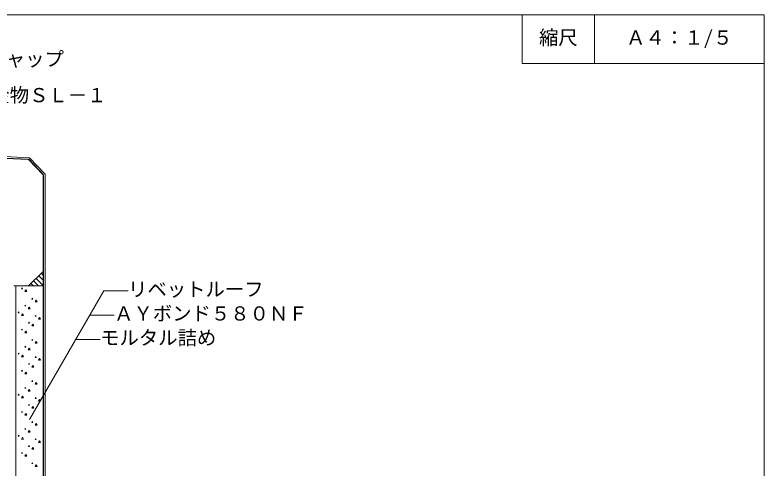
# Model space of a CAD drawing. Units: millimetres, scale not verified. Extents: x -675 to 675, y -471 to 460.
# Drawn here: x -99 to 675, y -7 to 460 of the extents above; entities that cross this region are included whole.
import ezdxf
from ezdxf.enums import TextEntityAlignment as Align

# ---------------------------------------------------------------- set-up
doc = ezdxf.new("R2010")
doc.units = ezdxf.units.MM
doc.header["$LTSCALE"] = 5
for name, color, linetype, lineweight in [('1-2_ハッチング', 4, 'Continuous', 9), ('1-4_リベットルーフ', 6, 'Continuous', 18), ('1-8_下地など', 7, 'Continuous', 18), ('1-A_元図・躯体', 7, 'Continuous', 18), ('E-E', 7, 'Continuous', 18), ('F-F', 7, 'Continuous', 18)]:
    doc.layers.add(name, color=color, linetype=linetype, lineweight=lineweight)
doc.styles.add('ＭＳ ゴシック', font='')
doc.styles.get('ＭＳ ゴシック').set_extended_font_data('MS Gothic')

msp = doc.modelspace()

# ---------------------------------------------------------------- linework, layer by layer
at = {"layer": '1-2_ハッチング'}
for p, q in [((-69.737, 191.631), (-71.629, 193.523)), ((-69.737, 195.415), (-69.737, 180.415)), ((-69.737, 181.025), (-76.932, 188.22)), ((-69.737, 186.328), (-74.28, 190.872)), ((-79.734, 180.415), (-82.235, 182.917)), ((-74.43, 180.415), (-79.584, 185.568))]:
    msp.add_line(p, q, dxfattribs=at)
at = {"layer": '1-4_リベットルーフ'}
for p, q in [((-272.99, 320.063), (-84.497, 311.23)), ((-272.77, 321.554), (-83.827, 312.7)), ((-84.497, 311.23), (-69.237, 295.238)), ((-83.827, 312.7), (-67.737, 295.838)), ((-69.237, 295.238), (-69.237, -160.585)), ((-67.737, 295.838), (-67.737, -160.585))]:
    msp.add_line(p, q, dxfattribs=at)
at = {"layer": '1-8_下地など'}
for p, q in [((-97.737, 180.415), (-97.737, -170.585)), ((-97.737, 180.415), (-69.737, 180.415)), ((-91.94, 177.445), (-91.44, 178.311)), ((-69.737, 180.415), (-69.737, -170.585)), ((-88.507, 174.522), (-87.507, 176.254)), ((-88.507, 174.522), (-86.507, 174.522)), ((-86.507, 174.522), (-87.507, 176.254)), ((-81.334, 166.839), (-80.834, 167.705)), ((-77.901, 163.915), (-76.901, 165.648)), ((-77.901, 163.915), (-75.901, 163.915)), ((-75.901, 163.915), (-76.901, 165.648)), ((-88.405, 159.768), (-87.905, 160.634)), ((-84.972, 156.844), (-83.972, 158.576)), ((-84.972, 156.844), (-82.972, 156.844)), ((-82.972, 156.844), (-83.972, 158.576)), ((-95.476, 152.697), (-94.976, 153.563)), ((-92.043, 149.773), (-91.043, 151.505)), ((-92.043, 149.773), (-90.043, 149.773)), ((-90.043, 149.773), (-91.043, 151.505)), ((-77.798, 149.161), (-77.298, 150.027)), ((-74.365, 146.238), (-73.365, 147.97)), ((-72.365, 146.238), (-73.365, 147.97)), ((-84.869, 142.09), (-84.369, 142.956)), ((-81.436, 139.167), (-80.436, 140.899)), ((-79.436, 139.167), (-80.436, 140.899)), ((-74.365, 146.238), (-72.365, 146.238)), ((-91.94, 135.019), (-91.44, 135.885)), ((-88.507, 132.096), (-87.507, 133.828)), ((-88.507, 132.096), (-86.507, 132.096)), ((-86.507, 132.096), (-87.507, 133.828)), ((-81.436, 139.167), (-79.436, 139.167)), ((-81.334, 124.412), (-80.834, 125.278)), ((-88.405, 117.341), (-87.905, 118.207)), ((-84.972, 114.418), (-83.972, 116.15)), ((-82.972, 114.418), (-83.972, 116.15)), ((-77.901, 121.489), (-76.901, 123.221)), ((-77.901, 121.489), (-75.901, 121.489)), ((-75.901, 121.489), (-76.901, 123.221)), ((-95.476, 110.27), (-94.976, 111.136)), ((-92.043, 107.347), (-91.043, 109.079)), ((-90.043, 107.347), (-91.043, 109.079)), ((-84.972, 114.418), (-82.972, 114.418)), ((-92.043, 107.347), (-90.043, 107.347)), ((-77.798, 106.735), (-77.298, 107.601)), ((-74.365, 103.811), (-73.365, 105.543)), ((-74.365, 103.811), (-72.365, 103.811)), ((-72.365, 103.811), (-73.365, 105.543)), ((-91.94, 92.592), (-91.44, 93.458)), ((-84.869, 99.664), (-84.369, 100.53)), ((-81.436, 96.74), (-80.436, 98.472)), ((-81.436, 96.74), (-79.436, 96.74)), ((-79.436, 96.74), (-80.436, 98.472)), ((-88.507, 89.669), (-87.507, 91.401)), ((-88.507, 89.669), (-86.507, 89.669)), ((-86.507, 89.669), (-87.507, 91.401)), ((-81.334, 81.986), (-80.834, 82.852)), ((-77.901, 79.063), (-76.901, 80.795)), ((-77.901, 79.063), (-75.901, 79.063)), ((-75.901, 79.063), (-76.901, 80.795)), ((-88.405, 74.915), (-87.905, 75.781)), ((-84.972, 71.992), (-83.972, 73.724)), ((-84.972, 71.992), (-82.972, 71.992)), ((-82.972, 71.992), (-83.972, 73.724)), ((-95.476, 67.844), (-94.976, 68.71)), ((-92.043, 64.921), (-91.043, 66.653)), ((-92.043, 64.921), (-90.043, 64.921)), ((-90.043, 64.921), (-91.043, 66.653)), ((-77.798, 64.308), (-77.298, 65.174)), ((-74.365, 61.385), (-73.365, 63.117)), ((-72.365, 61.385), (-73.365, 63.117)), ((-84.869, 57.237), (-84.369, 58.103)), ((-81.436, 54.314), (-80.436, 56.046)), ((-81.436, 54.314), (-79.436, 54.314)), ((-79.436, 54.314), (-80.436, 56.046)), ((-74.365, 61.385), (-72.365, 61.385)), ((-91.94, 50.166), (-91.44, 51.032)), ((-88.507, 47.243), (-87.507, 48.975)), ((-88.507, 47.243), (-86.507, 47.243)), ((-86.507, 47.243), (-87.507, 48.975)), ((-81.334, 39.559), (-80.834, 40.425)), ((-88.405, 32.488), (-87.905, 33.354)), ((-84.972, 29.565), (-83.972, 31.297)), ((-82.972, 29.565), (-83.972, 31.297)), ((-77.901, 36.636), (-76.901, 38.368)), ((-77.901, 36.636), (-75.901, 36.636)), ((-75.901, 36.636), (-76.901, 38.368)), ((-95.476, 25.417), (-94.976, 26.283)), ((-92.043, 22.494), (-91.043, 24.226)), ((-90.043, 22.494), (-91.043, 24.226)), ((-84.972, 29.565), (-82.972, 29.565)), ((-92.043, 22.494), (-90.043, 22.494)), ((-84.869, 14.811), (-84.369, 15.677)), ((-77.798, 21.882), (-77.298, 22.748)), ((-74.365, 18.959), (-73.365, 20.691)), ((-74.365, 18.959), (-72.365, 18.959)), ((-72.365, 18.959), (-73.365, 20.691)), ((-91.94, 7.74), (-91.44, 8.606)), ((-81.436, 11.888), (-80.436, 13.62)), ((-81.436, 11.888), (-79.436, 11.888)), ((-79.436, 11.888), (-80.436, 13.62)), ((-88.507, 4.816), (-87.507, 6.548)), ((-88.507, 4.816), (-86.507, 4.816)), ((-86.507, 4.816), (-87.507, 6.548)), ((-81.334, -2.867), (-80.834, -2.001)), ((-77.901, -5.79), (-76.901, -4.058)), ((-77.901, -5.79), (-75.901, -5.79)), ((-75.901, -5.79), (-76.901, -4.058))]:
    msp.add_line(p, q, dxfattribs=at)
for points in [[(-91.94, 177.445), (-90.94, 177.445), (-91.44, 178.311)], [(-81.334, 166.839), (-80.334, 166.839), (-80.834, 167.705)], [(-88.405, 159.768), (-87.405, 159.768), (-87.905, 160.634)], [(-95.476, 152.697), (-94.476, 152.697), (-94.976, 153.563)], [(-77.798, 149.161), (-76.798, 149.161), (-77.298, 150.027)], [(-84.869, 142.09), (-83.869, 142.09), (-84.369, 142.956)], [(-91.94, 135.019), (-90.94, 135.019), (-91.44, 135.885)], [(-81.334, 124.412), (-80.334, 124.412), (-80.834, 125.278)], [(-88.405, 117.341), (-87.405, 117.341), (-87.905, 118.207)], [(-95.476, 110.27), (-94.476, 110.27), (-94.976, 111.136)], [(-77.798, 106.735), (-76.798, 106.735), (-77.298, 107.601)], [(-91.94, 92.592), (-90.94, 92.592), (-91.44, 93.458)], [(-84.869, 99.664), (-83.869, 99.664), (-84.369, 100.53)], [(-81.334, 81.986), (-80.334, 81.986), (-80.834, 82.852)], [(-88.405, 74.915), (-87.405, 74.915), (-87.905, 75.781)], [(-95.476, 67.844), (-94.476, 67.844), (-94.976, 68.71)], [(-77.798, 64.308), (-76.798, 64.308), (-77.298, 65.174)], [(-84.869, 57.237), (-83.869, 57.237), (-84.369, 58.103)], [(-91.94, 50.166), (-90.94, 50.166), (-91.44, 51.032)], [(-81.334, 39.559), (-80.334, 39.559), (-80.834, 40.425)], [(-88.405, 32.488), (-87.405, 32.488), (-87.905, 33.354)], [(-95.476, 25.417), (-94.476, 25.417), (-94.976, 26.283)], [(-84.869, 14.811), (-83.869, 14.811), (-84.369, 15.677)], [(-77.798, 21.882), (-76.798, 21.882), (-77.298, 22.748)], [(-91.94, 7.74), (-90.94, 7.74), (-91.44, 8.606)], [(-81.334, -2.867), (-80.334, -2.867), (-80.834, -2.001)]]:
    msp.add_lwpolyline(points, dxfattribs=at)
at = {"layer": '1-A_元図・躯体'}
for p, q in [((-319.737, 321.753), (-84.72, 310.739)), ((-84.72, 310.739), (-69.737, 295.037)), ((-69.737, 295.037), (-69.737, 195.415)), ((-84.737, 180.415), (-69.737, 195.415)), ((-99.769, 180.415), (-69.737, 180.415)), ((-97.737, 180.415), (-97.737, -170.585)), ((-93.737, 180.415), (-84.737, 180.415)), ((-69.737, 180.415), (-69.737, -170.585))]:
    msp.add_line(p, q, dxfattribs=at)
at = {"layer": 'E-E'}
for p, q in [((-6.933, 175.296), (-83.627, 42.459)), ((-6.933, 175.296), (18.067, 175.296)), ((-21.367, 150.296), (3.633, 150.296)), ((-35.8, 125.296), (-10.8, 125.296))]:
    msp.add_line(p, q, dxfattribs=at)
at = {"layer": 'F-F'}
msp.add_line((500, 460), (500, 410), dxfattribs=at)
for points in [[(-675, 460), (675, 460), (675, -440), (-675, -440)], [(425, 460), (425, 410), (675, 410)]]:
    msp.add_lwpolyline(points, dxfattribs=at)

# ---------------------------------------------------------------- texts
at = {"layer": 'E-E', "style": 'ＭＳ ゴシック'}
for s, p in [('縮尺', (442.5, 425)), ('Ａ４：１/５', (532.5, 425)), ('ＡＹビスキャップ', (-208.174, 402.86)), ('ＹＫ押え金物ＳＬ－１', (-204.113, 365.587)), ('リベットルーフ', (18.067, 165.296)), ('ＡＹボンド５８０ＮＦ', (3.633, 140.296)), ('モルタル詰め', (-10.8, 115.296))]:
    msp.add_text(s, height=14.66, dxfattribs=at).set_placement(p, align=Align.BOTTOM_LEFT)

doc.saveas('drawing.dxf')
